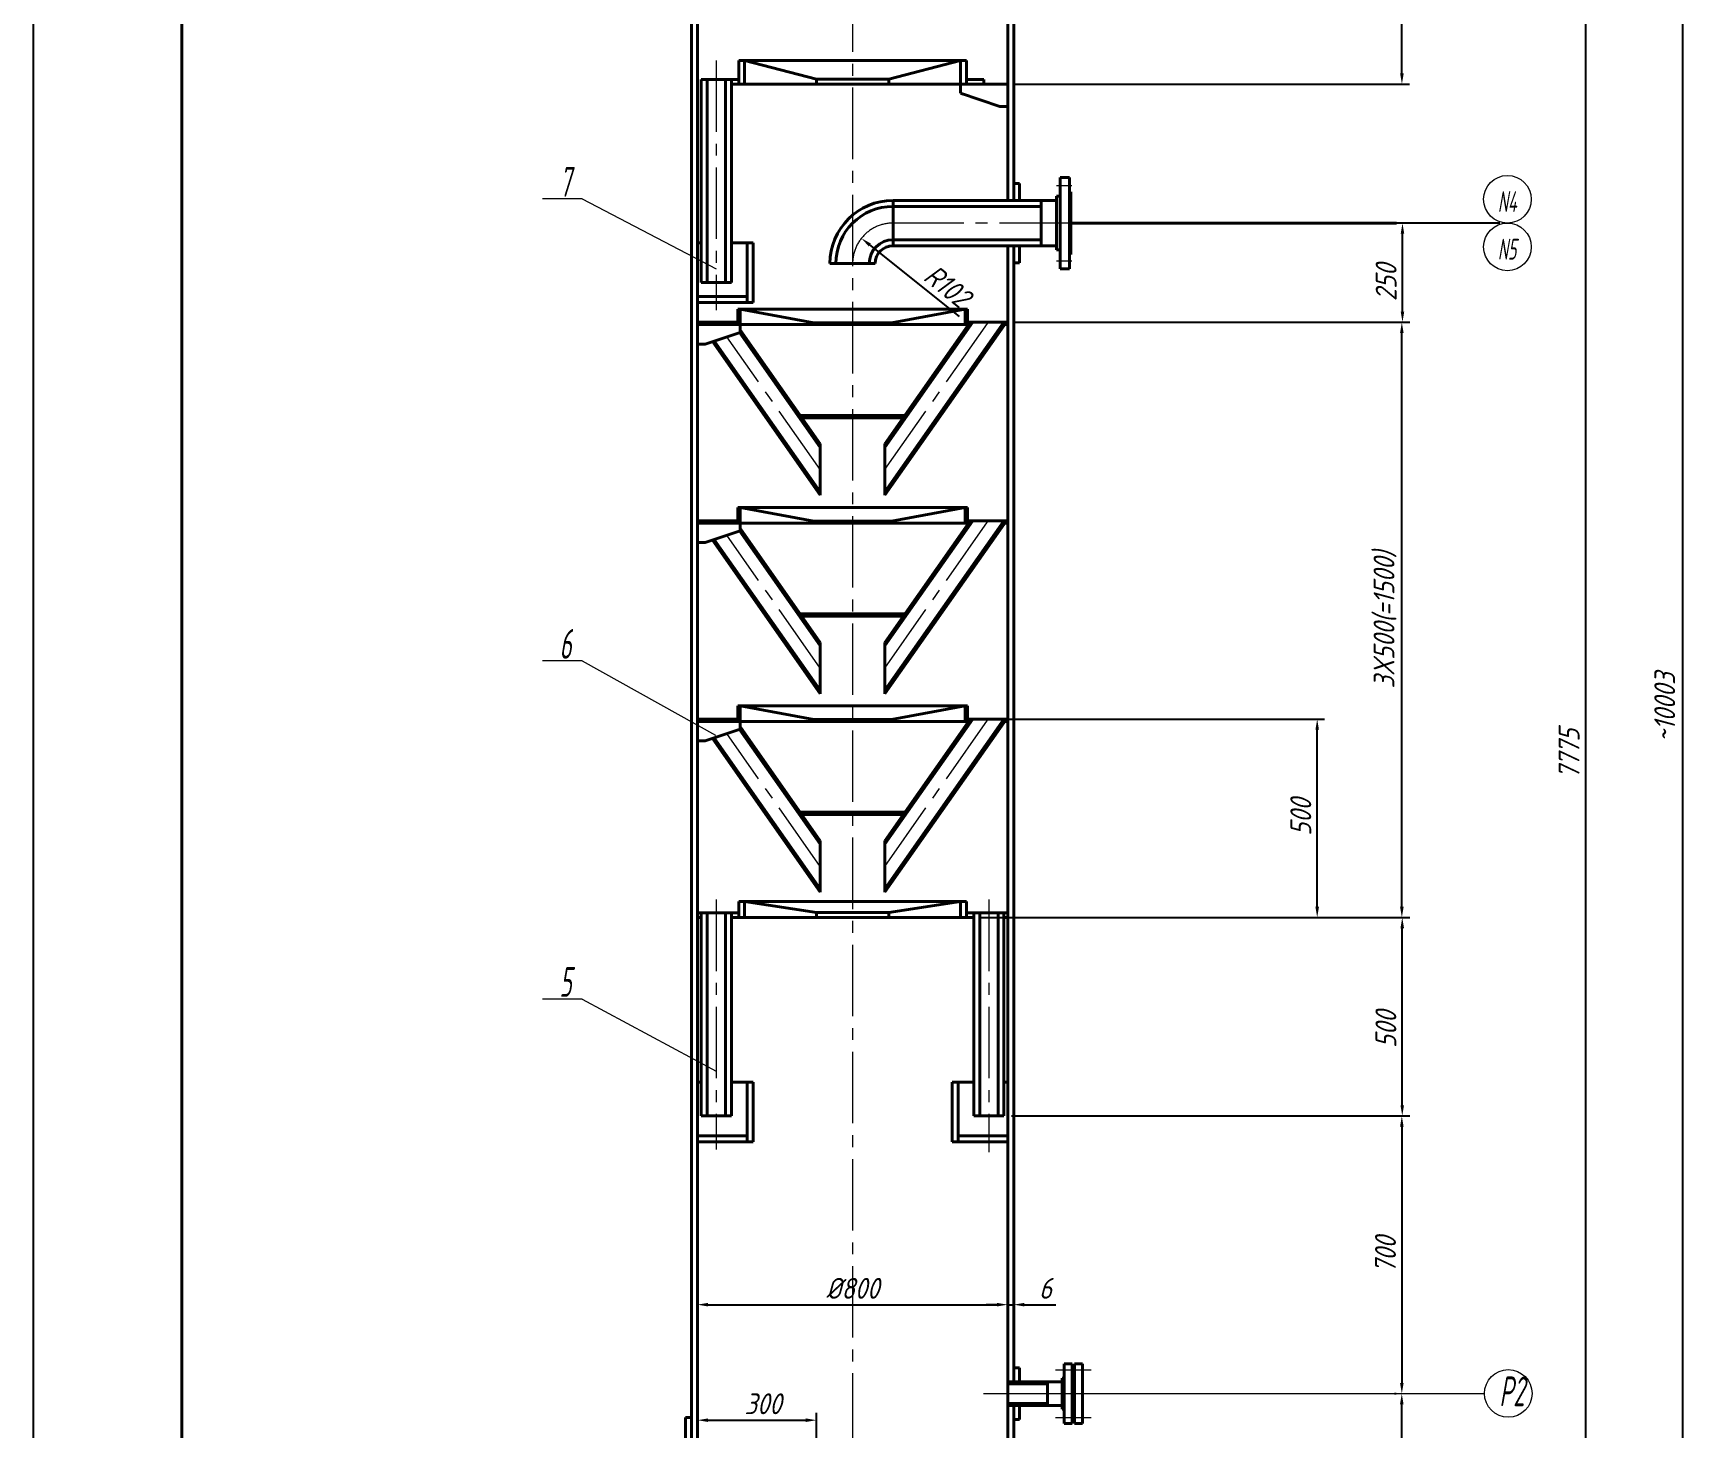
# Model space of a CAD drawing. Header units: millimetres. Extents: x 544 to 9604, y 545 to 13245.
# Drawn here: x 619 to 4794, y 6376 to 9893 of the extents above; entities that cross this region are included whole.
import ezdxf

# ---------------------------------------------------------------- set-up
doc = ezdxf.new("R2010")
doc.units = ezdxf.units.MM
doc.header["$LTSCALE"] = 15
doc.header["$PDMODE"] = 3
doc.header["$PDSIZE"] = 5
doc.linetypes.add('CENTER', pattern=[33, 30, -1.5, 0, -1.5])
doc.linetypes.add('CENTER3', pattern=[18, 12, -2, 2, -2])
for name, color, linetype, lineweight in [('中心线', 1, 'CENTER3', 13), ('文字', 2, 'Continuous', 13), ('标注线', 3, 'Continuous', 13), ('轮廓线', 7, 'Continuous', 40)]:
    doc.layers.add(name, color=color, linetype=linetype, lineweight=lineweight)
doc.styles.add('HZ2', font='gbeitc.shx', dxfattribs={"width": 0.66, "bigfont": 'gbcbig.shx'})
doc.styles.add('工程字', font='gbeitc.shx', dxfattribs={"bigfont": 'gbcbig.shx'})
doc.dimstyles.new('工程标注', dxfattribs={"dimscale": 15, "dimtxt": 3.5, "dimasz": 1.8, "dimexe": 1.25, "dimexo": 1.25, "dimgap": 1, "dimtad": 1, "dimdsep": 46, "dimtxsty": '工程字', "dimcen": 2.5, "dimadec": 0, "dimazin": 0, "dimtfac": 1, "dimtmove": 0, "dimatfit": 3, "dimfxl": 0, "dimarcsym": 0})
doc.dimstyles.new('工程标注$4', dxfattribs={"dimscale": 15, "dimtxt": 3.5, "dimasz": 1.8, "dimexe": 1.25, "dimexo": 1.25, "dimgap": 1, "dimtad": 1, "dimtoh": 1, "dimdsep": 46, "dimtxsty": '工程字', "dimcen": 2.5, "dimadec": 0, "dimazin": 0, "dimtfac": 1, "dimtmove": 0, "dimatfit": 3, "dimfxl": 0, "dimarcsym": 0})

# ---------------------------------------------------------------- blocks, each defined once
blk = doc.blocks.new('*D156')
at = {"layer": 'Defpoints', "color": 0}
for p in [(2706, 9376), (2785.7, 9312.3)]:
    blk.add_point(p, dxfattribs=at)
at = {"layer": '标注线', "color": 0, "lineweight": -2}
blk.add_line((2952.8, 9178.7), (2727.1, 9359.2), dxfattribs=at)
at = {"layer": '标注线', "color": 0}
blk.add_solid([(2729.9, 9362.7), (2724.3, 9355.6), (2706, 9376)], dxfattribs=at)
at = {"layer": '标注线', "color": 0, "insert": (2922.4, 9255.8), "char_height": 52.5, "attachment_point": 5, "rotation": 321.3557, "style": '工程字'}
blk.add_mtext('R102', dxfattribs=at)
blk = doc.blocks.new('*D157')
at = {"layer": 'Defpoints', "color": 0}
for p in [(2292.7, 6688.6), (3074.7, 6702.4), (3074.7, 6688.6)]:
    blk.add_point(p, dxfattribs=at)
at = {"layer": '标注线', "color": 0, "lineweight": -2}
for p, q in [((2319.7, 6688.6), (3047.7, 6688.6)), ((3074.7, 6683.6), (3074.7, 6669.8))]:
    blk.add_line(p, q, dxfattribs=at)
at = {"layer": '标注线', "color": 0}
for points in [[(2319.7, 6693.1), (2319.7, 6684.1), (2292.7, 6688.6)], [(3047.7, 6693.1), (3047.7, 6684.1), (3074.7, 6688.6)]]:
    blk.add_solid(points, dxfattribs=at)
at = {"layer": '标注线', "color": 0, "insert": (2683.7, 6729.8), "char_height": 52.5, "attachment_point": 5, "style": '工程字'}
blk.add_mtext('%%C800', dxfattribs=at)
blk = doc.blocks.new('*D161')
at = {"layer": 'Defpoints', "color": 0}
for p in [(2592.7, 6397.5), (2292.7, 6354.5), (2592.7, 6300.8)]:
    blk.add_point(p, dxfattribs=at)
at = {"layer": '标注线', "color": 0, "lineweight": -2}
for p, q in [((2292.7, 6373.3), (2292.7, 6416.3)), ((2319.7, 6397.5), (2565.7, 6397.5)), ((2592.7, 6319.6), (2592.7, 6416.3))]:
    blk.add_line(p, q, dxfattribs=at)
at = {"layer": '标注线', "color": 0}
for points in [[(2319.7, 6402), (2319.7, 6393), (2292.7, 6397.5)], [(2565.7, 6402), (2565.7, 6393), (2592.7, 6397.5)]]:
    blk.add_solid(points, dxfattribs=at)
at = {"layer": '标注线', "color": 0, "insert": (2457.8, 6438.8), "char_height": 52.5, "attachment_point": 5, "style": '工程字'}
blk.add_mtext('300', dxfattribs=at)
blk = doc.blocks.new('*D96')
at = {"layer": 'Defpoints', "color": 0}
for p in [(4067.7, 6464.3), (4072.3, 6464.3), (4067.8, 4189.3)]:
    blk.add_point(p, dxfattribs=at)
at = {"layer": '标注线', "color": 0, "lineweight": -2}
for p, q in [((4053.5, 6464.3), (4049, 6464.3)), ((4067.7, 4216.3), (4067.7, 6437.3)), ((4049.1, 4189.3), (4049, 4189.3))]:
    blk.add_line(p, q, dxfattribs=at)
at = {"layer": '标注线', "color": 0}
for points in [[(4063.2, 6437.3), (4072.2, 6437.3), (4067.7, 6464.3)], [(4063.2, 4216.3), (4072.2, 4216.3), (4067.7, 4189.3)]]:
    blk.add_solid(points, dxfattribs=at)
at = {"layer": '标注线', "color": 0, "insert": (4026.5, 5326.8), "char_height": 52.5, "attachment_point": 5, "rotation": 90, "style": '工程字'}
blk.add_mtext('2275', dxfattribs=at)
blk = doc.blocks.new('*D97')
at = {"layer": 'Defpoints', "color": 0}
for p in [(2845.7, 12699.3), (4545.6, 2689.3), (4774.8, 2689.3)]:
    blk.add_point(p, dxfattribs=at)
at = {"layer": '标注线', "color": 0, "lineweight": -2}
for p, q in [((2864.4, 12699.3), (4793.6, 12699.3)), ((4774.8, 12672.3), (4774.8, 2716.3)), ((4564.3, 2689.3), (4793.6, 2689.3))]:
    blk.add_line(p, q, dxfattribs=at)
at = {"layer": '标注线', "color": 0}
for points in [[(4770.3, 12672.3), (4779.3, 12672.3), (4774.8, 12699.3)], [(4770.3, 2716.3), (4779.3, 2716.3), (4774.8, 2689.3)]]:
    blk.add_solid(points, dxfattribs=at)
at = {"layer": '标注线', "color": 0, "insert": (4730.3, 8193.5), "char_height": 52.5, "attachment_point": 5, "rotation": 90, "style": '工程字'}
blk.add_mtext('~10003', dxfattribs=at)
blk = doc.blocks.new('*D98')
at = {"layer": 'Defpoints', "color": 0}
for p in [(3726.1, 11964.3), (4273.1, 4189.3), (4530.6, 4189.3)]:
    blk.add_point(p, dxfattribs=at)
at = {"layer": '标注线', "color": 0, "lineweight": -2}
for p, q in [((3744.9, 11964.3), (4549.3, 11964.3)), ((4530.6, 11937.3), (4530.6, 4216.3)), ((4291.8, 4189.3), (4549.3, 4189.3))]:
    blk.add_line(p, q, dxfattribs=at)
at = {"layer": '标注线', "color": 0}
for points in [[(4526.1, 11937.3), (4535.1, 11937.3), (4530.6, 11964.3)], [(4526.1, 4216.3), (4535.1, 4216.3), (4530.6, 4189.3)]]:
    blk.add_solid(points, dxfattribs=at)
at = {"layer": '标注线', "color": 0, "insert": (4489.3, 8076.8), "char_height": 52.5, "attachment_point": 5, "rotation": 90, "style": '工程字'}
blk.add_mtext('7775', dxfattribs=at)
blk = doc.blocks.new('*D115')
at = {"layer": 'Defpoints', "color": 0}
for p in [(3070.4, 9164.3), (4067.8, 9164.3), (4063.9, 7664.3)]:
    blk.add_point(p, dxfattribs=at)
at = {"layer": '标注线', "color": 0, "lineweight": -2}
for p, q in [((3089.1, 9164.3), (4086.6, 9164.3)), ((4067.8, 7691.3), (4067.8, 9137.3)), ((4082.6, 7664.3), (4086.6, 7664.3))]:
    blk.add_line(p, q, dxfattribs=at)
at = {"layer": '标注线', "color": 0}
for points in [[(4063.3, 9137.3), (4072.3, 9137.3), (4067.8, 9164.3)], [(4063.3, 7691.3), (4072.3, 7691.3), (4067.8, 7664.3)]]:
    blk.add_solid(points, dxfattribs=at)
at = {"layer": '标注线', "color": 0, "insert": (4025.5, 8414.3), "char_height": 52.5, "attachment_point": 5, "rotation": 90, "style": '工程字'}
blk.add_mtext('3X500(=1500)', dxfattribs=at)
blk = doc.blocks.new('*D116')
at = {"layer": 'Defpoints', "color": 0}
for p in [(2973, 8164.3), (3854.5, 8164.3), (3065.2, 7664.3)]:
    blk.add_point(p, dxfattribs=at)
at = {"layer": '标注线', "color": 0, "lineweight": -2}
for p, q in [((2991.8, 8164.3), (3873.2, 8164.3)), ((3854.5, 7691.3), (3854.5, 8137.3)), ((3083.9, 7664.3), (3873.2, 7664.3))]:
    blk.add_line(p, q, dxfattribs=at)
at = {"layer": '标注线', "color": 0}
for points in [[(3850, 8137.3), (3859, 8137.3), (3854.5, 8164.3)], [(3850, 7691.3), (3859, 7691.3), (3854.5, 7664.3)]]:
    blk.add_solid(points, dxfattribs=at)
at = {"layer": '标注线', "color": 0, "insert": (3813.2, 7917.2), "char_height": 52.5, "attachment_point": 5, "rotation": 90, "style": '工程字'}
blk.add_mtext('500', dxfattribs=at)
blk = doc.blocks.new('*D117')
at = {"layer": 'Defpoints', "color": 0}
for p in [(2989.2, 7664.3), (4068.8, 7664.3), (3065.2, 7164.3)]:
    blk.add_point(p, dxfattribs=at)
at = {"layer": '标注线', "color": 0, "lineweight": -2}
for p, q in [((3007.9, 7664.3), (4087.6, 7664.3)), ((4068.8, 7191.3), (4068.8, 7637.3)), ((3083.9, 7164.3), (4087.6, 7164.3))]:
    blk.add_line(p, q, dxfattribs=at)
at = {"layer": '标注线', "color": 0}
for points in [[(4064.3, 7637.3), (4073.3, 7637.3), (4068.8, 7664.3)], [(4064.3, 7191.3), (4073.3, 7191.3), (4068.8, 7164.3)]]:
    blk.add_solid(points, dxfattribs=at)
at = {"layer": '标注线', "color": 0, "insert": (4027.6, 7382.3), "char_height": 52.5, "attachment_point": 5, "rotation": 90, "style": '工程字'}
blk.add_mtext('500', dxfattribs=at)
blk = doc.blocks.new('*D153')
at = {"layer": 'Defpoints', "color": 0}
for p in [(3065.2, 7164.3), (4067.8, 6464.3), (4067.8, 6464.3)]:
    blk.add_point(p, dxfattribs=at)
at = {"layer": '标注线', "color": 0, "lineweight": -2}
for p, q in [((3083.9, 7164.3), (4086.6, 7164.3)), ((4067.8, 7137.3), (4067.8, 6491.3))]:
    blk.add_line(p, q, dxfattribs=at)
at = {"layer": '标注线', "color": 0}
for points in [[(4063.3, 7137.3), (4072.3, 7137.3), (4067.8, 7164.3)], [(4063.3, 6491.3), (4072.3, 6491.3), (4067.8, 6464.3)]]:
    blk.add_solid(points, dxfattribs=at)
at = {"layer": '标注线', "color": 0, "insert": (4026.6, 6814.3), "char_height": 52.5, "attachment_point": 5, "rotation": 90, "style": '工程字'}
blk.add_mtext('700', dxfattribs=at)
blk = doc.blocks.new('*D82')
at = {"layer": 'Defpoints', "color": 0}
for p in [(4068, 10164.3), (4082.7, 10164.3), (3074.7, 9764.3)]:
    blk.add_point(p, dxfattribs=at)
at = {"layer": '标注线', "color": 0, "lineweight": -2}
for p, q in [((4063.9, 10164.3), (4049.2, 10164.3)), ((4068, 9791.3), (4068, 10137.3)), ((3093.4, 9764.3), (4086.7, 9764.3))]:
    blk.add_line(p, q, dxfattribs=at)
at = {"layer": '标注线', "color": 0}
for points in [[(4063.5, 10137.3), (4072.5, 10137.3), (4068, 10164.3)], [(4063.5, 9791.3), (4072.5, 9791.3), (4068, 9764.3)]]:
    blk.add_solid(points, dxfattribs=at)
at = {"layer": '标注线', "color": 0, "insert": (4026.7, 9964.3), "char_height": 52.5, "attachment_point": 5, "rotation": 90, "style": '工程字'}
blk.add_mtext('400', dxfattribs=at)
blk = doc.blocks.new('*D83')
at = {"layer": 'Defpoints', "color": 0}
for p in [(4069.4, 9414.3), (4333.9, 9414.3), (4067.8, 9164.3)]:
    blk.add_point(p, dxfattribs=at)
at = {"layer": '标注线', "color": 0, "lineweight": -2}
for p, q in [((4315.1, 9414.3), (4050.7, 9414.3)), ((4069.4, 9191.3), (4069.4, 9387.3)), ((4086.6, 9164.3), (4088.2, 9164.3))]:
    blk.add_line(p, q, dxfattribs=at)
at = {"layer": '标注线', "color": 0}
for points in [[(4064.9, 9387.3), (4073.9, 9387.3), (4069.4, 9414.3)], [(4064.9, 9191.3), (4073.9, 9191.3), (4069.4, 9164.3)]]:
    blk.add_solid(points, dxfattribs=at)
at = {"layer": '标注线', "color": 0, "insert": (4028.2, 9264.6), "char_height": 52.5, "attachment_point": 5, "rotation": 90, "style": '工程字'}
blk.add_mtext('250', dxfattribs=at)
blk = doc.blocks.new('*D165')
at = {"layer": 'Defpoints', "color": 0}
for p in [(3074.7, 6688.6), (3089.7, 6688.6), (3089.7, 6688.6)]:
    blk.add_point(p, dxfattribs=at)
at = {"layer": '标注线', "color": 0, "lineweight": -2}
for p, q in [((3047.7, 6688.6), (3020.7, 6688.6)), ((3074.7, 6688.6), (3089.7, 6688.6)), ((3116.7, 6688.6), (3195.6, 6688.6))]:
    blk.add_line(p, q, dxfattribs=at)
at = {"layer": '标注线', "color": 0}
for points in [[(3047.7, 6693.1), (3047.7, 6684.1), (3074.7, 6688.6)], [(3116.7, 6693.1), (3116.7, 6684.1), (3089.7, 6688.6)]]:
    blk.add_solid(points, dxfattribs=at)
at = {"layer": '标注线', "color": 0, "insert": (3169.6, 6729.8), "char_height": 52.5, "attachment_point": 5, "style": '工程字'}
blk.add_mtext('6', dxfattribs=at)

msp = doc.modelspace()

# ---------------------------------------------------------------- linework, layer by layer
msp.add_line((618.774, 13170.427), (618.774, 619.828))
at = {"layer": '中心线', "color": 1}
for p, q in [((2683.68, 12725.652), (2683.68, 1221.259)), ((2340.18, 9824.316), (2340.18, 9194.573)), ((3233.68, 9414.316), (2785.68, 9414.316)), ((2765.226, 8792.996), (3025.8, 9164.293)), ((2602.134, 8792.996), (2367.133, 9127.853)), ((2765.226, 8292.996), (3025.8, 8664.293)), ((2602.134, 8292.996), (2367.133, 8627.853)), ((2765.226, 7792.996), (3025.8, 8164.293)), ((2602.134, 7792.996), (2367.133, 8127.853)), ((2340.18, 7709.316), (2340.18, 7079.573)), ((3027.18, 7709.316), (3027.18, 7073.296)), ((3194.689, 6524.106), (3284.68, 6524.106)), ((3194.689, 6404.526), (3284.68, 6404.526))]:
    msp.add_line(p, q, dxfattribs=at)
at = {"layer": '中心线', "color": 1, "linetype": 'CENTER'}
for p, q in [((3197.172, 9509.316), (3236.392, 9509.316)), ((3197.172, 9319.316), (3236.392, 9319.316))]:
    msp.add_line(p, q, dxfattribs=at)
at = {"layer": '中心线', "color": 1}
msp.add_arc((2785.68, 9312.316), 102, 90, 180, dxfattribs=at)
at = {"layer": '文字'}
for p, q in [((2002.231, 9475.186), (1902.231, 9475.186)), ((2002.231, 9475.186), (2340.18, 9299.316)), ((2002.231, 8310.82), (1902.231, 8310.82)), ((2002.231, 8310.82), (2338.31, 8124.134)), ((2002.231, 7458.89), (1902.231, 7458.89)), ((2002.231, 7458.89), (2340.18, 7276.694)), ((4276.06, 6464.316), (3013.401, 6464.316))]:
    msp.add_line(p, q, dxfattribs=at)
for centre in [(4333.897, 9474.316), (4333.897, 9354.316), (4336.064, 6464.833)]:
    msp.add_circle(centre, 60, dxfattribs=at)
at = {"layer": '轮廓线'}
for p, q in [((993.774, 769.828), (993.774, 13020.427)), ((2277.68, 6300.816), (2277.68, 11922.316)), ((2292.68, 6300.816), (2292.68, 11922.316)), ((3074.68, 9471.316), (3074.68, 10499.316)), ((3089.68, 9471.316), (3089.68, 10134.316)), ((2396.68, 9764.316), (2396.68, 9824.316)), ((2396.68, 9824.316), (2683.68, 9824.316)), ((2411.68, 9764.316), (2411.68, 9824.316)), ((2411.68, 9824.316), (2592.68, 9776.816)), ((2970.68, 9824.316), (2683.68, 9824.316)), ((2774.68, 9776.816), (2955.68, 9824.316)), ((2955.68, 9741.316), (2955.68, 9824.316)), ((2970.68, 9764.316), (2970.68, 9824.316)), ((2302.18, 9776.316), (2302.18, 9264.316)), ((2302.18, 9776.316), (2378.18, 9776.316)), ((2317.18, 9778.684), (2317.18, 9264.316)), ((2363.18, 9773.947), (2363.18, 9264.316)), ((2378.18, 9776.316), (2378.18, 9264.316)), ((2378.18, 9776.316), (2396.68, 9776.316)), ((2378.18, 9776.316), (2396.68, 9776.316)), ((2774.68, 9776.816), (2592.68, 9776.816)), ((2592.68, 9764.316), (2592.68, 9776.816)), ((2774.68, 9764.316), (2774.68, 9776.816)), ((2970.68, 9776.316), (3014.68, 9776.316)), ((2970.68, 9776.316), (3014.68, 9776.316)), ((3014.68, 9764.316), (3014.68, 9776.316)), ((2378.18, 9764.316), (2989.18, 9764.316)), ((3074.68, 9764.316), (2683.68, 9764.316)), ((3054.68, 9708.316), (2955.68, 9741.316)), ((2962.608, 9739.006), (2955.68, 9741.316)), ((3074.68, 9764.316), (2970.68, 9764.316)), ((3074.68, 9708.316), (3074.68, 9764.316)), ((3054.68, 9708.316), (3074.68, 9708.316)), ((3206.68, 9414.316), (3206.68, 9529.316)), ((3206.68, 9529.316), (3230.68, 9529.316)), ((3230.68, 9414.316), (3230.68, 9529.316)), ((3104.68, 9514.316), (3089.68, 9514.316)), ((3104.68, 9471.316), (3104.68, 9514.316)), ((3197.68, 9414.316), (3197.68, 9481.816)), ((3197.68, 9481.816), (3206.68, 9481.816)), ((3230.68, 9493.435), (3233.68, 9493.435)), ((3233.68, 9414.316), (3233.68, 9493.435)), ((3158.68, 9471.316), (2785.68, 9471.316)), ((2785.68, 9357.316), (2785.68, 9471.316)), ((3158.68, 9456.316), (2785.68, 9456.316)), ((3158.68, 9414.316), (3158.68, 9471.316)), ((3158.68, 9471.316), (3197.68, 9471.316)), ((3158.68, 9414.316), (3158.68, 9357.316)), ((3197.68, 9414.316), (3197.68, 9346.816)), ((3206.68, 9414.316), (3206.68, 9299.316)), ((3230.68, 9414.316), (4054.419, 9414.316)), ((3230.68, 9414.316), (3230.68, 9299.316)), ((3233.68, 9335.196), (3233.68, 9414.316)), ((2302.18, 9364.316), (2292.68, 9364.316)), ((2432.775, 9364.316), (2378.18, 9364.316)), ((2417.775, 9214.316), (2417.775, 9364.316)), ((2432.775, 9364.316), (2432.775, 9214.316)), ((3158.68, 9372.316), (2785.68, 9372.316)), ((3158.68, 9357.316), (2785.68, 9357.316)), ((3074.68, 6194.316), (3074.68, 9357.316)), ((3089.68, 6494.316), (3089.68, 9357.316)), ((3104.68, 9357.316), (3104.68, 9314.316)), ((3158.68, 9357.316), (3197.68, 9357.316)), ((2740.68, 9312.316), (2626.68, 9312.316)), ((3104.68, 9314.316), (3089.68, 9314.316)), ((3197.68, 9346.816), (3206.68, 9346.816)), ((3230.68, 9335.196), (3233.68, 9335.196)), ((3206.68, 9299.316), (3230.68, 9299.316)), ((2417.775, 9229.316), (2292.68, 9229.316)), ((2378.18, 9264.316), (2302.18, 9264.316)), ((2432.775, 9214.316), (2292.68, 9214.316)), ((2394.344, 9197.528), (2683.68, 9197.528)), ((2394.344, 9158.428), (2394.344, 9197.528)), ((2585.931, 9163.316), (2400.209, 9197.528)), ((2400.209, 9138.879), (2400.209, 9197.528)), ((2973.016, 9197.528), (2683.68, 9197.528)), ((2781.428, 9163.316), (2967.151, 9197.528)), ((2967.151, 9158.428), (2967.151, 9197.528)), ((2967.151, 9158.428), (2967.151, 9197.528)), ((2973.016, 9164.293), (2973.016, 9197.528)), ((2973.016, 9164.293), (2973.016, 9197.528)), ((2292.686, 9109.554), (2292.686, 9164.293)), ((2292.686, 9164.293), (2394.344, 9164.293)), ((2292.686, 9158.428), (2976.305, 9158.428)), ((2602.134, 8857.657), (2400.209, 9145.384)), ((2781.428, 9163.316), (2585.931, 9163.316)), ((2585.931, 9158.428), (2585.931, 9163.316)), ((2967.151, 9158.428), (2683.68, 9158.428)), ((2765.226, 8728.334), (3071.179, 9164.293)), ((2765.226, 8849.149), (2986.392, 9164.293)), ((2765.226, 8736.842), (3065.208, 9164.293)), ((2765.226, 8857.657), (2980.421, 9164.293)), ((2781.428, 9158.428), (2781.428, 9163.316)), ((3074.674, 9164.293), (2967.151, 9164.293)), ((3067.063, 9158.428), (3074.674, 9158.428)), ((3074.674, 9158.428), (3074.674, 9164.293)), ((2312.235, 9109.554), (2292.686, 9109.554)), ((2312.235, 9109.554), (2400.209, 9138.879)), ((2602.134, 8728.334), (2330.357, 9115.595)), ((2602.134, 8736.842), (2335.196, 9117.208)), ((2602.134, 8849.149), (2399.07, 9138.499)), ((2815.783, 8929.697), (2551.577, 8929.697)), ((2811.667, 8923.832), (2555.693, 8923.832)), ((2602.134, 8728.334), (2602.134, 8857.657)), ((2765.226, 8728.334), (2765.226, 8857.657)), ((2394.344, 8658.428), (2394.344, 8697.528)), ((2394.344, 8697.528), (2683.68, 8697.528)), ((2400.209, 8638.879), (2400.209, 8697.528)), ((2585.931, 8663.316), (2400.209, 8697.528)), ((2973.016, 8697.528), (2683.68, 8697.528)), ((2781.428, 8663.316), (2967.151, 8697.528)), ((2967.151, 8658.428), (2967.151, 8697.528)), ((2967.151, 8658.428), (2967.151, 8697.528)), ((2973.016, 8664.293), (2973.016, 8697.528)), ((2973.016, 8664.293), (2973.016, 8697.528)), ((2292.686, 8609.554), (2292.686, 8664.293)), ((2292.686, 8664.293), (2394.344, 8664.293)), ((2292.686, 8658.428), (2976.305, 8658.428)), ((2602.134, 8357.657), (2400.209, 8645.384)), ((2781.428, 8663.316), (2585.931, 8663.316)), ((2585.931, 8658.428), (2585.931, 8663.316)), ((2967.151, 8658.428), (2683.68, 8658.428)), ((2765.226, 8357.657), (2980.421, 8664.293)), ((2765.226, 8236.842), (3065.208, 8664.293)), ((2765.226, 8349.149), (2986.392, 8664.293)), ((2765.226, 8228.334), (3071.179, 8664.293)), ((2781.428, 8658.428), (2781.428, 8663.316)), ((3074.674, 8664.293), (2967.151, 8664.293)), ((3067.063, 8658.428), (3074.674, 8658.428)), ((3074.674, 8658.428), (3074.674, 8664.293)), ((2312.235, 8609.554), (2292.686, 8609.554)), ((2312.235, 8609.554), (2400.209, 8638.879)), ((2602.134, 8228.334), (2330.357, 8615.595)), ((2602.134, 8236.842), (2335.196, 8617.208)), ((2602.134, 8349.149), (2399.07, 8638.499)), ((2815.783, 8429.697), (2551.577, 8429.697)), ((2811.667, 8423.832), (2555.693, 8423.832)), ((2602.134, 8228.334), (2602.134, 8357.657)), ((2765.226, 8228.334), (2765.226, 8357.657)), ((2394.344, 8197.528), (2683.68, 8197.528)), ((2394.344, 8158.428), (2394.344, 8197.528)), ((2585.931, 8163.316), (2400.209, 8197.528)), ((2400.209, 8138.879), (2400.209, 8197.528)), ((2973.016, 8197.528), (2683.68, 8197.528)), ((2781.428, 8163.316), (2967.151, 8197.528)), ((2967.151, 8158.428), (2967.151, 8197.528)), ((2967.151, 8158.428), (2967.151, 8197.528)), ((2973.016, 8164.293), (2973.016, 8197.528)), ((2973.016, 8164.293), (2973.016, 8197.528)), ((2292.686, 8109.554), (2292.686, 8164.293)), ((2292.686, 8164.293), (2394.344, 8164.293)), ((2292.686, 8158.428), (2976.305, 8158.428)), ((2602.134, 7857.657), (2400.209, 8145.384)), ((2781.428, 8163.316), (2585.931, 8163.316)), ((2585.931, 8158.428), (2585.931, 8163.316)), ((2967.151, 8158.428), (2683.68, 8158.428)), ((2765.226, 7728.334), (3071.179, 8164.293)), ((2765.226, 7857.657), (2980.421, 8164.293)), ((2765.226, 7736.842), (3065.208, 8164.293)), ((2765.226, 7849.149), (2986.392, 8164.293)), ((2781.428, 8158.428), (2781.428, 8163.316)), ((3074.674, 8164.293), (2967.151, 8164.293)), ((3067.063, 8158.428), (3074.674, 8158.428)), ((3074.674, 8158.428), (3074.674, 8164.293)), ((2312.235, 8109.554), (2292.686, 8109.554)), ((2312.235, 8109.554), (2400.209, 8138.879)), ((2602.134, 7728.334), (2330.357, 8115.595)), ((2602.134, 7736.842), (2335.196, 8117.208)), ((2602.134, 7849.149), (2399.07, 8138.499)), ((2815.783, 7929.697), (2551.577, 7929.697)), ((2811.667, 7923.832), (2555.693, 7923.832)), ((2602.134, 7728.334), (2602.134, 7857.657)), ((2765.226, 7728.334), (2765.226, 7857.657)), ((2396.68, 7704.316), (2683.68, 7704.316)), ((2396.68, 7664.316), (2396.68, 7704.316)), ((2592.68, 7676.816), (2411.68, 7704.316)), ((2411.68, 7664.316), (2411.68, 7704.316)), ((2970.68, 7704.316), (2683.68, 7704.316)), ((2774.68, 7676.816), (2955.68, 7704.316)), ((2955.68, 7664.316), (2955.68, 7704.316)), ((2970.68, 7664.316), (2970.68, 7704.316)), ((2292.68, 7676.316), (2292.68, 7664.316)), ((2292.68, 7676.316), (2302.18, 7676.316)), ((2292.68, 7664.316), (2302.18, 7664.316)), ((2292.68, 7664.316), (2302.18, 7664.316)), ((2302.18, 7676.316), (2302.18, 7164.316)), ((2302.18, 7676.316), (2378.18, 7676.316)), ((2317.18, 7678.684), (2317.18, 7164.316)), ((2363.18, 7676.316), (2363.18, 7164.316)), ((2378.18, 7676.316), (2378.18, 7164.316)), ((2378.18, 7676.316), (2396.68, 7676.316)), ((2378.18, 7676.316), (2396.68, 7676.316)), ((2378.18, 7664.316), (2989.18, 7664.316)), ((2774.68, 7676.816), (2592.68, 7676.816)), ((2592.68, 7664.316), (2592.68, 7676.816)), ((2979.68, 7664.316), (2683.68, 7664.316)), ((2774.68, 7664.316), (2774.68, 7676.816)), ((2989.18, 7676.316), (2970.68, 7676.316)), ((2989.18, 7676.316), (2970.68, 7676.316)), ((2989.18, 7676.316), (2989.18, 7164.316)), ((3065.18, 7676.316), (2989.18, 7676.316)), ((3004.18, 7673.947), (3004.18, 7164.316)), ((3050.18, 7676.316), (3050.18, 7164.316)), ((3065.18, 7676.316), (3065.18, 7164.316)), ((3074.68, 7676.316), (3065.18, 7676.316)), ((3065.18, 7664.316), (3074.68, 7664.316)), ((3074.68, 7664.316), (3074.68, 7676.316)), ((2302.18, 7249.316), (2292.68, 7249.316)), ((2432.775, 7249.316), (2378.18, 7249.316)), ((2417.775, 7099.316), (2417.775, 7249.316)), ((2432.775, 7249.316), (2432.775, 7099.316)), ((2934.585, 7099.316), (2934.585, 7249.316)), ((2934.585, 7249.316), (2989.18, 7249.316)), ((2949.585, 7099.316), (2949.585, 7249.316)), ((3065.18, 7249.316), (3074.68, 7249.316)), ((2302.18, 7164.316), (2378.18, 7164.316)), ((2989.18, 7164.316), (3065.18, 7164.316)), ((2417.775, 7114.316), (2292.68, 7114.316)), ((2432.775, 7099.316), (2292.68, 7099.316)), ((2934.585, 7099.316), (3074.68, 7099.316)), ((2949.585, 7114.316), (3074.68, 7114.316)), ((3074.68, 6688.599), (3074.68, 6689.599)), ((3089.68, 6688.599), (3089.68, 6689.599)), ((3104.68, 6529.316), (3089.68, 6529.316)), ((3104.68, 6494.316), (3104.68, 6529.316)), ((3216.68, 6539.316), (3236.68, 6539.316)), ((3216.68, 6464.316), (3216.68, 6539.316)), ((3236.68, 6464.316), (3236.68, 6539.316)), ((3242.68, 6464.316), (3242.68, 6539.316)), ((3262.68, 6539.316), (3242.68, 6539.316)), ((3262.68, 6464.316), (3262.68, 6539.316)), ((3174.68, 6494.316), (3074.68, 6494.316)), ((3174.68, 6489.316), (3074.68, 6489.316)), ((3174.68, 6494.316), (3211.68, 6494.316)), ((3174.68, 6464.316), (3174.68, 6494.316)), ((3211.68, 6464.316), (3211.68, 6503.316)), ((3211.68, 6503.316), (3216.68, 6503.316)), ((3236.68, 6510.316), (3239.68, 6510.316)), ((3239.68, 6464.316), (3239.68, 6510.316)), ((3242.68, 6510.316), (3239.68, 6510.316)), ((3239.68, 6464.316), (3239.68, 6510.316)), ((3174.68, 6439.316), (3074.68, 6439.316)), ((3174.68, 6434.316), (3074.68, 6434.316)), ((3089.68, 6194.316), (3089.68, 6434.316)), ((3089.68, 6394.316), (3089.68, 6434.316)), ((3104.68, 6434.316), (3104.68, 6399.316)), ((3174.68, 6464.316), (3174.68, 6434.316)), ((3174.68, 6434.316), (3211.68, 6434.316)), ((3211.68, 6464.316), (3211.68, 6425.316)), ((3216.68, 6464.316), (3216.68, 6389.316)), ((3236.68, 6464.316), (3236.68, 6389.316)), ((3239.68, 6464.316), (3239.68, 6418.316)), ((3239.68, 6464.316), (3239.68, 6418.316)), ((3242.68, 6464.316), (3242.68, 6389.316)), ((3262.68, 6464.316), (3262.68, 6389.316)), ((2262.68, 6300.816), (2262.68, 6404.316)), ((2262.68, 6404.316), (2277.68, 6404.316)), ((3104.68, 6399.316), (3089.68, 6399.316)), ((3211.68, 6425.316), (3216.68, 6425.316)), ((3216.68, 6389.316), (3236.68, 6389.316)), ((3236.68, 6418.316), (3239.68, 6418.316)), ((3242.68, 6418.316), (3239.68, 6418.316)), ((3262.68, 6389.316), (3242.68, 6389.316))]:
    msp.add_line(p, q, dxfattribs=at)
for radius in [159, 144, 60, 45]:
    msp.add_arc((2785.68, 9312.316), radius, 90, 180, dxfattribs=at)

# ---------------------------------------------------------------- texts
at = {"layer": '文字', "style": 'HZ2', "width": 0.66}
for s, height, p in [('7', 75, (1945.025, 9480.821)), ('N4', 52.5, (4309.743, 9442.185)), ('N5', 52.5, (4309.743, 9322.185)), ('6', 75, (1945.025, 8316.455)), ('5', 75, (1945.025, 7464.524)), ('P2', 75, (4313.608, 6432.702))]:
    msp.add_text(s, height=height, dxfattribs=at).set_placement(p)

# ---------------------------------------------------------------- dimensions: what is measured, and where the dimension line sits
at = {"layer": '标注线'}
for base, p1, p2, text, picture, middle in [((4774.843, 2689.316), (2845.68, 12699.316), (4545.589, 2689.316), '~10003', '*D97', (4774.843, 8193.468)), ((3854.462, 8164.293), (3065.18, 7664.316), (2973.016, 8164.293), '500', '*D116', (3854.462, 7917.193))]:
    dim = msp.add_linear_dim(base=base, p1=p1, p2=p2, angle=90, text=text, dimstyle='工程标注', dxfattribs=at)
    dim.commit()
    dim.dimension.update_dxf_attribs({"geometry": picture, "text_midpoint": middle, "dimtype": 160})
for base, p1, p2, picture, middle in [((4530.589, 4189.316), (3726.116, 11964.316), (4273.053, 4189.316), '*D98', (4489.339, 8076.816)), ((4067.975, 10164.316), (3074.68, 9764.316), (4082.694, 10164.316), '*D82', (4026.725, 9964.316)), ((4067.834, 6464.316), (3065.18, 7164.316), (4067.834, 6464.316), '*D153', (4026.584, 6814.316)), ((4067.736, 6464.316), (4067.834, 4189.316), (4072.269, 6464.316), '*D96', (4026.486, 5326.816))]:
    dim = msp.add_linear_dim(base=base, p1=p1, p2=p2, angle=90, dimstyle='工程标注', dxfattribs=at)
    dim.commit()
    dim.dimension.update_dxf_attribs({"geometry": picture, "text_midpoint": middle})
for base, p1, p2, picture, middle in [((4069.419, 9414.316), (4067.834, 9164.316), (4333.897, 9414.316), '*D83', (4069.419, 9264.559)), ((4068.841, 7664.316), (3065.18, 7164.316), (2989.18, 7664.316), '*D117', (4068.841, 7382.266))]:
    dim = msp.add_linear_dim(base=base, p1=p1, p2=p2, angle=90, dimstyle='工程标注', dxfattribs=at)
    dim.commit()
    dim.dimension.update_dxf_attribs({"geometry": picture, "text_midpoint": middle, "dimtype": 160})
dim = msp.add_radius_dim(center=(2785.68, 9312.316), mpoint=(2706.014, 9376.013), text='R102', dimstyle='工程标注$4', override={"dimtoh": 0}, dxfattribs=at)
dim.commit()
dim.dimension.update_dxf_attribs({"geometry": '*D156', "text_midpoint": (2896.614, 9223.617), "dimtype": 164})
dim = msp.add_linear_dim(base=(4067.834, 9164.316), p1=(4063.876, 7664.316), p2=(3070.397, 9164.316), angle=90, text='3X500(=<>)', dimstyle='工程标注', dxfattribs=at)
dim.commit()
dim.dimension.update_dxf_attribs({"geometry": '*D115', "text_midpoint": (4025.49, 8414.316)})
for base, p1, p2, text, picture, middle in [((3074.68, 6688.599), (2292.68, 6688.599), (3074.68, 6702.396), '%%C800', '*D157', (2683.68, 6729.849)), ((3089.68, 6688.599), (3074.68, 6688.599), (3089.68, 6688.599), '6', '*D165', (3169.617, 6729.849))]:
    dim = msp.add_linear_dim(base=base, p1=p1, p2=p2, text=text, dimstyle='工程标注', dxfattribs=at)
    dim.commit()
    dim.dimension.update_dxf_attribs({"geometry": picture, "text_midpoint": middle})
dim = msp.add_linear_dim(base=(2592.68, 6397.518), p1=(2292.68, 6354.546), p2=(2592.68, 6300.816), dimstyle='工程标注', dxfattribs=at)
dim.commit()
dim.dimension.update_dxf_attribs({"geometry": '*D161', "text_midpoint": (2457.751, 6397.518), "dimtype": 160})

doc.saveas('drawing.dxf')
